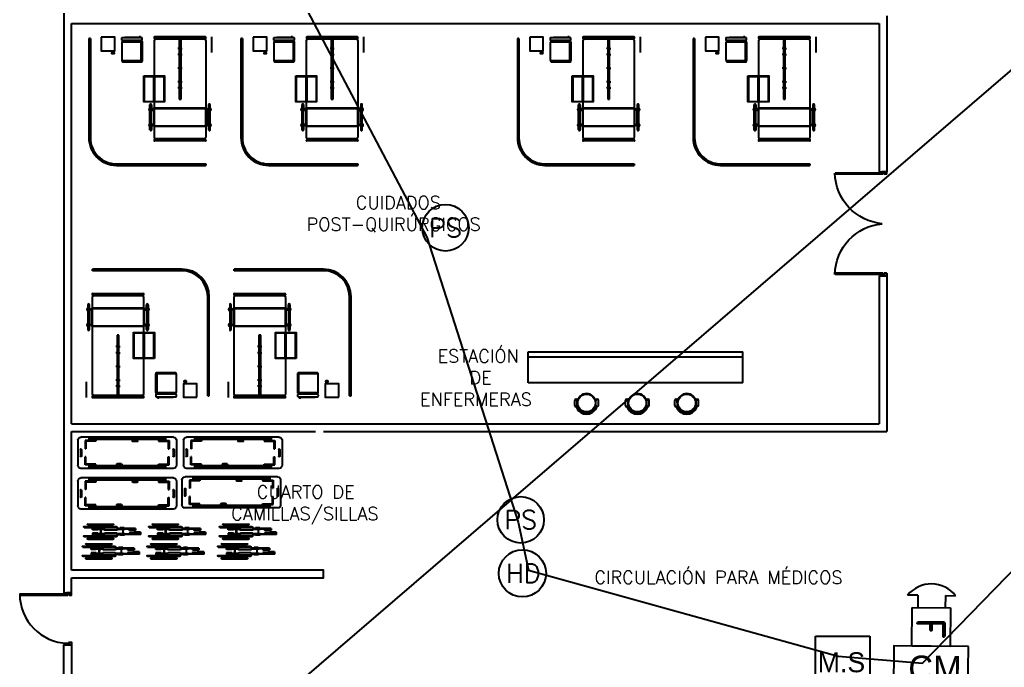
# Model space of a CAD drawing. Header units: metres. Extents: x -39 to 21688, y -24 to 9022.
# Drawn here: x 282.81 to 301.77, y 11.96 to 24.43 of the extents above; entities that cross this region are included whole.
import ezdxf
from ezdxf.enums import TextEntityAlignment as Align

# ---------------------------------------------------------------- set-up
doc = ezdxf.new("R2010")
doc.units = ezdxf.units.M
doc.header["$MEASUREMENT"] = 0
for name, color, linetype in [('AN-TEXTO', 3, 'Continuous'), ('AR-MOBILIRIO', 1, 'Continuous'), ('AR-MUROS', 6, 'Continuous'), ('AR-PUERTAS', 2, 'Continuous'), ('AR-VENTANAS', 2, 'Continuous'), ('MOBILIARIO', 42, 'Continuous')]:
    doc.layers.add(name, color=color, linetype=linetype)
doc.styles.add('ELEC', font='comic.ttf', dxfattribs={"height": 50})
doc.styles.add('REGULAR-2.5', font='romans.shx', dxfattribs={"height": 2.5})
doc.styles.add('ROMAND', font='romand', dxfattribs={"height": 0.5})
doc.styles.add('ROMANS', font='romans.shx', dxfattribs={"width": 0.75})

# ---------------------------------------------------------------- blocks, each defined once
blk = doc.blocks.new('A$C15E859FE')
at = {"layer": 'AR-MOBILIRIO'}
for p, q in [((0.541, 1.9), (0.061, 1.9)), ((0.001, 1.84), (0, 0.06)), ((0.066, 1.553), (0.066, 1.758)), ((0.066, 1.758), (0.224, 1.758)), ((0.081, 1.553), (0.081, 1.743)), ((0.081, 1.743), (0.224, 1.743)), ((0.224, 1.743), (0.224, 1.758)), ((0.366, 1.855), (0.236, 1.855)), ((0.366, 1.835), (0.236, 1.835)), ((0.537, 1.757), (0.379, 1.758)), ((0.379, 1.743), (0.379, 1.758)), ((0.522, 1.742), (0.379, 1.743)), ((0.522, 1.553), (0.522, 1.742)), ((0.537, 1.553), (0.537, 1.757)), ((0.601, 1.84), (0.6, 0.06)), ((0.021, 1.69), (0.02, 0.21)), ((0.047, 1.69), (0.021, 1.69)), ((0.047, 1.69), (0.046, 0.21)), ((0.066, 1.553), (0.081, 1.553)), ((0.537, 1.553), (0.522, 1.553)), ((0.555, 1.69), (0.554, 0.21)), ((0.581, 1.69), (0.555, 1.69)), ((0.581, 1.69), (0.58, 0.21)), ((0.515, 1.14), (0.515, 1.06)), ((0.535, 1.14), (0.535, 1.06)), ((0.067, 0.84), (0.067, 0.76)), ((0.087, 0.84), (0.087, 0.76)), ((0.046, 0.21), (0.02, 0.21)), ((0.065, 0.348), (0.065, 0.143)), ((0.065, 0.348), (0.08, 0.348)), ((0.08, 0.348), (0.08, 0.158)), ((0.521, 0.347), (0.52, 0.158)), ((0.536, 0.347), (0.521, 0.347)), ((0.536, 0.347), (0.535, 0.143)), ((0.58, 0.21), (0.554, 0.21)), ((0.54, 0), (0.06, 0)), ((0.065, 0.143), (0.223, 0.143)), ((0.08, 0.158), (0.223, 0.158)), ((0.223, 0.158), (0.223, 0.143)), ((0.365, 0.07), (0.235, 0.07)), ((0.365, 0.05), (0.235, 0.05)), ((0.52, 0.158), (0.378, 0.158)), ((0.378, 0.158), (0.378, 0.143)), ((0.535, 0.143), (0.378, 0.143))]:
    blk.add_line(p, q, dxfattribs=at)
for centre, radius, start, end in [((0.061, 1.84), 0.06, 89.9537, 179.9537), ((0.541, 1.84), 0.06, 359.9537, 89.9537), ((0.236, 1.845), 0.01, 89.9537, 269.9537), ((0.366, 1.845), 0.01, 269.9537, 89.9537), ((0.525, 1.14), 0.01, 359.9537, 179.9537), ((0.525, 1.06), 0.01, 179.9537, 359.9537), ((0.077, 0.84), 0.01, 359.9537, 179.9537), ((0.077, 0.76), 0.01, 179.9537, 359.9537), ((0.06, 0.06), 0.06, 179.9537, 269.9537), ((0.235, 0.06), 0.01, 89.9537, 269.9537), ((0.365, 0.06), 0.01, 269.9537, 89.9537), ((0.54, 0.06), 0.06, 269.9537, 359.9537)]:
    blk.add_arc(centre, radius, start, end, dxfattribs=at)
blk = doc.blocks.new('111111')
at = {"layer": 'AR-PUERTAS', "linetype": 'Continuous'}
for p, q in [((254.317, 121.561), (254.317, 122.51)), ((254.342, 121.586), (254.342, 122.51)), ((256.267, 122.51), (256.242, 122.51)), ((256.242, 121.586), (256.242, 122.51)), ((256.267, 121.561), (256.267, 122.51)), ((254.292, 121.511), (254.292, 121.611)), ((254.317, 121.611), (254.292, 121.611)), ((254.342, 121.586), (254.317, 121.586)), ((254.342, 121.561), (254.317, 121.561)), ((254.342, 121.511), (254.342, 121.561)), ((256.242, 121.586), (256.267, 121.586)), ((256.242, 121.511), (256.242, 121.561)), ((256.242, 121.561), (256.267, 121.561)), ((256.267, 121.611), (256.292, 121.611)), ((256.292, 121.511), (256.292, 121.611)), ((254.342, 121.511), (254.292, 121.511)), ((256.242, 121.511), (256.292, 121.511))]:
    blk.add_line(p, q, dxfattribs=at)
for centre, start, end in [((254.297, 121.512), 5.0221, 88.847), ((256.287, 121.512), 91.153, 174.9779)]:
    blk.add_arc(centre, 0.999, start, end, dxfattribs=at)
blk = doc.blocks.new('AR-CAMILLA 2')
at = {"layer": 'AR-MOBILIRIO'}
for p, q in [((-0.11, 0.319, 0), (-0.41, 0.319, 0)), ((-0.41, 0.195, 0), (-0.41, -0.78, 0)), ((-0.385, -0.78, 0), (-0.385, 0.195, 0)), ((1.515, 0.207, 0), (-0.335, 0.207, 0)), ((1.377, 0.287, 0), (0.897, 0.287, 0)), ((0.897, 0.257, 0), (0.977, 0.257, 0)), ((0.957, -0.793, 0), (0.957, 0.207, 0)), ((0.957, 0.207, 0), (1.317, 0.207, 0)), ((0.967, -0.783, 0), (0.967, 0.197, 0)), ((0.967, 0.197, 0), (1.307, 0.197, 0)), ((0.977, 0.207, 0), (0.977, 0.27, 0)), ((0.997, 0.27, 0), (0.997, 0.207, 0)), ((1.277, 0.257, 0), (0.997, 0.257, 0)), ((1.277, 0.207, 0), (1.277, 0.27, 0)), ((1.297, 0.27, 0), (1.297, 0.207, 0)), ((1.297, 0.257, 0), (1.377, 0.257, 0)), ((1.307, 0.197, 0), (1.307, -0.783, 0)), ((1.317, 0.207, 0), (1.317, -0.793, 0)), ((1.565, -0.78, 0), (1.565, 0.195, 0)), ((1.59, 0.195, 0), (1.59, -0.78, 0)), ((2.032, -1.52, 0), (2.032, 0.2, 0)), ((2.032, 0.2, 0), (2.062, 0.2, 0)), ((2.062, -1.52, 0), (2.062, 0.2, 0)), ((-0.385, 0.157, 0), (-0.365, 0.157, 0)), ((-0.365, 0.177, 0), (-0.365, -0.763, 0)), ((1.545, -0.763, 0), (1.545, 0.177, 0)), ((1.565, 0.157, 0), (1.545, 0.157, 0)), ((0.79, -0.275, 0), (-0.41, -0.275, 0)), ((-0.41, -0.275, 0), (-0.41, -0.31, 0)), ((-0.41, -0.31, 0), (0.79, -0.31, 0)), ((-0.19, -0.275, 0), (-0.19, -0.252, 0)), ((-0.19, -0.31, 0), (-0.19, -0.333, 0)), ((-0.073, -0.275, 0), (-0.073, -0.252, 0)), ((-0.073, -0.31, 0), (-0.073, -0.333, 0)), ((0.19, -0.275, 0), (0.19, -0.252, 0)), ((0.19, -0.31, 0), (0.19, -0.333, 0)), ((0.453, -0.275, 0), (0.453, -0.252, 0)), ((0.453, -0.31, 0), (0.453, -0.333, 0)), ((0.57, -0.275, 0), (0.57, -0.252, 0)), ((0.57, -0.31, 0), (0.57, -0.333, 0)), ((0.79, -0.31, 0), (0.79, -0.275, 0)), ((-0.385, -0.743, 0), (-0.365, -0.743, 0)), ((0.35, -0.603, 0), (0.83, -0.603, 0)), ((0.35, -0.783, 0), (0.35, -0.603, 0)), ((0.83, -0.783, 0), (0.83, -0.603, 0)), ((1.565, -0.743, 0), (1.545, -0.743, 0)), ((-0.335, -0.793, 0), (1.515, -0.793, 0)), ((0.34, -0.793, 0), (0.84, -0.793, 0)), ((0.35, -0.783, 0), (0.83, -0.783, 0)), ((0.35, -0.803, 0), (0.83, -0.803, 0)), ((0.35, -0.983, 0), (0.35, -0.803, 0)), ((0.83, -0.983, 0), (0.83, -0.803, 0)), ((0.897, -0.843, 0), (0.977, -0.843, 0)), ((1.377, -0.873, 0), (0.897, -0.873, 0)), ((1.317, -0.793, 0), (0.957, -0.793, 0)), ((1.307, -0.783, 0), (0.967, -0.783, 0)), ((0.977, -0.793, 0), (0.977, -0.856, 0)), ((0.997, -0.856, 0), (0.997, -0.793, 0)), ((1.277, -0.843, 0), (0.997, -0.843, 0)), ((1.277, -0.793, 0), (1.277, -0.856, 0)), ((1.297, -0.856, 0), (1.297, -0.793, 0)), ((1.297, -0.843, 0), (1.377, -0.843, 0)), ((-0.419, -1.081, 0), (-0.419, -1.054, 0)), ((-0.394, -1.054, 0), (-0.419, -1.054, 0)), ((-0.419, -1.081, 0), (-0.394, -1.081, 0)), ((-0.407, -1.358, 0), (-0.407, -1.081, 0)), ((-0.331, -1.054, 0), (-0.346, -1.054, 0)), ((-0.346, -1.081, 0), (-0.331, -1.081, 0)), ((-0.309, -1.042, 0), (-0.309, -1.392, 0)), ((0.044, -1.04, 0), (-0.306, -1.04, 0)), ((0.35, -0.983, 0), (0.83, -0.983, 0)), ((-0.134, -1.582, 0), (-0.144, -1.582, 0)), ((-0.144, -1.812, 0), (-0.144, -1.584, 0)), ((-0.134, -1.587, 0), (-0.144, -1.587, 0)), ((-0.119, -1.6, 0), (-0.119, -1.569, 0)), ((-0.114, -1.601, 0), (-0.114, -1.568, 0)), ((-0.109, -1.602, 0), (-0.109, -1.567, 0)), ((-0.104, -1.603, 0), (-0.104, -1.566, 0)), ((-0.099, -1.604, 0), (-0.099, -1.565, 0)), ((-0.094, -1.605, 0), (-0.094, -1.565, 0)), ((-0.089, -1.605, 0), (-0.089, -1.564, 0)), ((-0.378, -2.02, 0), (1.532, -2.02, 0)), ((-0.378, -2.02, 0), (-0.378, -2.05, 0)), ((-0.378, -2.05, 0), (1.532, -2.05, 0))]:
    blk.add_line(p, q, dxfattribs=at)
at = {"layer": 'AR-MOBILIRIO', "elevation": 0}
for points in [[(0.34, -0.993), (0.34, -0.593), (0.84, -0.593), (0.84, -0.993)], [(-0.404, -1.812), (-0.144, -1.812), (-0.144, -1.552), (-0.404, -1.552)]]:
    blk.add_lwpolyline(points, close=True, dxfattribs=at)
for points in [[(-0.394, -1.035), (-0.394, -1.406, 0.414214), (-0.379, -1.421), (-0.361, -1.421, 0.414214), (-0.346, -1.406), (-0.346, -1.035, 0.414214), (-0.361, -1.02), (-0.379, -1.02, 0.414214)], [(-0.331, -1.042), (-0.331, -1.392, 0.414214), (-0.306, -1.417), (0.044, -1.417, 0.414214), (0.069, -1.392), (0.069, -1.042, 0.414214), (0.044, -1.017), (-0.306, -1.017, 0.414214)], [(-0.131, -1.572), (-0.091, -1.564, -0.487928), (-0.085, -1.569), (-0.085, -1.6, -0.487928), (-0.091, -1.605), (-0.131, -1.598, -0.344151), (-0.134, -1.593), (-0.134, -1.576, -0.344151)]]:
    blk.add_lwpolyline(points, format="xyb", close=True, dxfattribs=at)
blk.add_lwpolyline([(0.047, -1.392), (0.047, -1.042)], dxfattribs=at)
at = {"layer": 'AR-MOBILIRIO'}
for centre, radius, start, end in [((-0.397, 0.195, 0), 0.0125, 360, 180), ((-0.335, 0.177, 0), 0.03, 90, 180), ((0.897, 0.272, 0), 0.015, 90, 270), ((0.987, 0.287, 0), 0.02, 360, 180), ((0.987, 0.27, 0), 0.01, 360, 180), ((1.287, 0.287, 0), 0.02, 360, 180), ((1.287, 0.27, 0), 0.01, 360, 180), ((1.377, 0.272, 0), 0.015, 270, 90), ((1.515, 0.177, 0), 0.03, 360, 90), ((1.578, 0.195, 0), 0.0125, 360, 180), ((-0.397, -0.78, 0), 0.0125, 180, 360), ((-0.335, -0.763, 0), 0.03, 180, 270), ((0.897, -0.858, 0), 0.015, 90, 270), ((0.987, -0.873, 0), 0.02, 180, 360), ((0.987, -0.856, 0), 0.01, 180, 360), ((1.287, -0.873, 0), 0.02, 180, 360), ((1.287, -0.856, 0), 0.01, 180, 360), ((1.377, -0.858, 0), 0.015, 270, 90), ((1.515, -0.763, 0), 0.03, 270, 360), ((1.578, -0.78, 0), 0.0125, 180, 360), ((-0.306, -1.042, 0), 0.0029, 90, 180), ((0.044, -1.042, 0), 0.0029, 360, 90), ((1.532, -1.52, 0), 0.5, 270, 360), ((1.532, -1.52, 0), 0.53, 270, 360)]:
    blk.add_arc(centre, radius, start, end, dxfattribs=at)
blk = doc.blocks.new('S-RUEDAS2')
at = {"layer": 'AR-MOBILIRIO'}
for p, q in [((-0.146, 0.253), (-0.146, -0.237)), ((-0.133, 0.253), (-0.133, -0.237)), ((-0.097, 0.32), (-0.097, -0.304)), ((-0.081, 0.32), (-0.081, -0.304)), ((0.081, 0.32), (0.081, -0.304)), ((0.097, 0.32), (0.097, -0.304)), ((0.133, 0.253), (0.133, -0.237)), ((0.146, 0.253), (0.146, -0.237)), ((-0.133, 0.024), (-0.097, 0.024)), ((-0.081, 0.024), (-0.061, 0.024)), ((-0.071, 0.058), (-0.071, 0.16)), ((-0.032, 0.16), (-0.071, 0.16)), ((-0.032, 0.058), (-0.071, 0.058)), ((-0.061, -0.056), (-0.061, 0.058)), ((-0.042, -0.055), (-0.042, 0.058)), ((-0.042, 0.008), (0.042, 0.008)), ((-0.042, 0), (0.042, 0)), ((-0.032, 0.058), (-0.032, 0.16)), ((0.032, 0.16), (0.071, 0.16)), ((0.032, 0.058), (0.032, 0.16)), ((0.032, 0.058), (0.071, 0.058)), ((0.042, -0.055), (0.042, 0.058)), ((0.061, -0.056), (0.061, 0.058)), ((0.061, 0.024), (0.081, 0.024)), ((0.071, 0.058), (0.071, 0.16)), ((0.097, 0.024), (0.133, 0.024)), ((-0.133, -0.008), (-0.097, -0.008)), ((-0.081, -0.008), (-0.061, -0.008)), ((-0.074, -0.308), (-0.074, -0.077)), ((-0.028, -0.308), (-0.028, -0.077)), ((0.028, -0.308), (0.028, -0.077)), ((0.061, -0.008), (0.081, -0.008)), ((0.074, -0.308), (0.074, -0.077)), ((0.097, -0.008), (0.133, -0.008)), ((-0.071, -0.451), (-0.071, -0.371)), ((-0.061, -0.371), (-0.071, -0.371)), ((-0.061, -0.462), (-0.061, -0.329)), ((-0.042, -0.462), (-0.042, -0.329)), ((0.042, -0.462), (0.042, -0.329)), ((0.061, -0.462), (0.061, -0.329)), ((0.071, -0.371), (0.061, -0.371)), ((0.071, -0.451), (0.071, -0.371)), ((-0.061, -0.451), (-0.071, -0.451)), ((-0.061, -0.462), (-0.042, -0.462)), ((-0.058, -0.668), (-0.058, -0.462)), ((-0.048, -0.668), (-0.048, -0.462)), ((-0.048, -0.542), (-0.027, -0.542)), ((-0.042, -0.422), (0.042, -0.422)), ((-0.019, -0.55), (-0.027, -0.542)), ((-0.019, -0.66), (-0.019, -0.55)), ((0.023, -0.55), (0.031, -0.542)), ((0.023, -0.62), (0.023, -0.55)), ((0.048, -0.542), (0.031, -0.542)), ((0.061, -0.462), (0.042, -0.462)), ((0.048, -0.74), (0.048, -0.462)), ((0.058, -0.772), (0.058, -0.462)), ((0.071, -0.451), (0.061, -0.451)), ((-0.058, -0.668), (-0.027, -0.668)), ((-0.019, -0.66), (-0.027, -0.668)), ((0.02, -0.63), (0.012, -0.638)), ((0.012, -0.765), (0.012, -0.638)), ((0.048, -0.63), (0.02, -0.63)), ((0.048, -0.62), (0.023, -0.62)), ((0.023, -0.62), (0.031, -0.627)), ((0.048, -0.627), (0.031, -0.627)), ((0.058, -0.74), (0.048, -0.74)), ((0.058, -0.765), (0.012, -0.765)), ((0.012, -0.765), (0.02, -0.772)), ((0.058, -0.772), (0.02, -0.772))]:
    blk.add_line(p, q, dxfattribs=at)
for centre, radius, start, end in [((-0.14, 0.253), 0.00653, 360, 180), ((-0.089, 0.32), 0.00816, 360, 180), ((0.089, 0.32), 0.00816, 360, 180), ((0.14, 0.253), 0.00653, 0, 180), ((-0.051, -0.077), 0.0231, 360, 180), ((0.051, -0.077), 0.0231, 360, 180), ((-0.14, -0.237), 0.00653, 180, 0), ((-0.089, -0.304), 0.00816, 180, 0), ((-0.051, -0.308), 0.0231, 180, 0), ((0.051, -0.308), 0.0231, 180, 0), ((0.089, -0.304), 0.00816, 180, 0), ((0.14, -0.237), 0.00653, 180, 0)]:
    blk.add_arc(centre, radius, start, end, dxfattribs=at)
blk = doc.blocks.new('AR-PUERTA 1')
at = {"layer": 'AR-PUERTAS', "linetype": 'Continuous'}
for points in [[(0.954, 0.033), (0.954, 0.958), (0.929, 0.958), (0.929, 0.033)], [(0.004, 0.058), (0.004, 0.008), (0.029, 0.008), (0.029, -0.042), (-0.021, -0.042), (-0.021, 0.058)], [(0.929, 0.008), (0.929, -0.042), (0.979, -0.042), (0.979, 0.058), (0.954, 0.058), (0.954, 0.008)]]:
    blk.add_lwpolyline(points, close=True, dxfattribs=at)
blk.add_arc((0.954, 0.008), 0.949, 89.9989, 178.4932, dxfattribs=at)
blk = doc.blocks.new('PS SENSOR')
at = {"ltscale": 8}
blk.add_circle((0, 0), 20.42, dxfattribs=at)
at = {"ltscale": 8, "style": 'ROMANS'}
blk.add_text('PS', height=16.335, dxfattribs=at).set_placement((0, 0), align=Align.MIDDLE)
blk = doc.blocks.new('HD SENSOR')
at = {"ltscale": 8}
blk.add_circle((-0.65, 0), 20.73, dxfattribs=at)
at = {"ltscale": 8, "style": 'ROMANS'}
blk.add_text('HD', height=16.585, dxfattribs=at).set_placement((0, 0), align=Align.MIDDLE)
blk = doc.blocks.new('INT SIREN')
at = {"ltscale": 8}
for p, q in [((-24.72, 16.12), (-24.72, 21.09)), ((-24.72, 16.12), (-18.73, 16.12)), ((-18.73, 0), (-18.73, 18.73)), ((-18.73, 18.73), (0, 18.73)), ((0, 18.73), (0, 0)), ((-24.72, 2.67), (-24.72, -2.32)), ((-24.72, 2.67), (-18.73, 2.67)), ((0, 0), (-18.73, 0))]:
    blk.add_line(p, q, dxfattribs=at)
blk.add_ellipse((-15.42, 9.39), major_axis=(0, 14.95), ratio=1, start_param=0.671127, end_param=2.470465, dxfattribs=at)
at = {"ltscale": 8, "style": 'ROMAND', "text_generation_flag": 6}
blk.add_text('F', height=13.19, rotation=180, dxfattribs=at).set_placement((-13.79, 2.59))
blk = doc.blocks.new('CONTOL MODULE')
at = {"ltscale": 8}
blk.add_lwpolyline([(52.32, 31.74), (0, 31.74), (0, 0), (52.32, 0)], close=True, dxfattribs=at)
at = {"ltscale": 8, "insert": (10.33, 25.09), "char_height": 18, "width": 37.8, "attachment_point": 1}
blk.add_mtext('CM', dxfattribs=at)
blk = doc.blocks.new('MANUAL CALL POINT')
at = {"ltscale": 8}
for p, q in [((0, 18.71), (19.12, 18.71)), ((0, 0), (0, 18.71)), ((19.12, 18.71), (19.12, 0)), ((19.12, 0), (0, 0))]:
    blk.add_line(p, q, dxfattribs=at)
at = {"ltscale": 8, "style": 'ELEC'}
blk.add_text('M.S', height=7, dxfattribs=at).set_placement((0.8, 6.05))

msp = doc.modelspace()

# ---------------------------------------------------------------- linework, layer by layer
at = {"layer": 'AR-MOBILIRIO'}
for p, q in [((292.59648, 18.03538, 0), (296.72821, 18.03538, 0)), ((292.59648, 17.43538, 0), (292.59648, 18.03538, 0)), ((296.72821, 17.43538, 0), (296.72821, 18.03538, 0)), ((292.59648, 17.93538, 0), (296.72821, 17.93538, 0)), ((296.72821, 17.43538, 0), (292.59648, 17.43538, 0))]:
    msp.add_line(p, q, dxfattribs=at)
at = {"layer": 'AR-MOBILIRIO', "extrusion": (3.97206e-07, -1.97556e-06, 1)}
for p, q in [((293.49397, 17.00257, 0.00004), (293.49383, 17.09757, 0.00004)), ((293.54147, 17.00264, 0.00004), (293.54133, 17.09764, 0.00004)), ((293.90247, 17.00315, 0.00004), (293.90233, 17.09815, 0.00004)), ((293.94997, 17.00322, 0.00004), (293.94983, 17.09822, 0.00004)), ((294.4731, 17.00257, 0.00004), (294.47297, 17.09757, 0.00004)), ((294.5206, 17.00264, 0.00004), (294.52047, 17.09764, 0.00004)), ((294.8816, 17.00315, 0.00004), (294.88147, 17.09815, 0.00004)), ((294.9291, 17.00322, 0.00004), (294.92897, 17.09822, 0.00004)), ((295.42187, 17.00257, 0.00004), (295.42173, 17.09757, 0.00004)), ((295.46937, 17.00264, 0.00004), (295.46923, 17.09764, 0.00004)), ((295.83037, 17.00315, 0.00004), (295.83023, 17.09815, 0.00004)), ((295.87787, 17.00322, 0.00004), (295.87773, 17.09822, 0.00004)), ((293.52048, 16.97886, 0.00004), (293.51775, 16.97885, 0.00004)), ((293.69364, 16.88175, 0.00004), (293.69368, 16.8577, 0.00004)), ((293.75064, 16.88183, 0.00004), (293.75068, 16.85778, 0.00004)), ((293.92353, 16.97943, 0.00004), (293.92625, 16.97943, 0.00004)), ((294.49961, 16.97886, 0.00004), (294.49689, 16.97885, 0.00004)), ((294.67278, 16.88175, 0.00004), (294.67281, 16.8577, 0.00004)), ((294.72978, 16.88183, 0.00004), (294.72981, 16.85778, 0.00004)), ((294.90266, 16.97943, 0.00004), (294.90539, 16.97943, 0.00004)), ((295.44838, 16.97886, 0.00004), (295.44565, 16.97885, 0.00004)), ((295.62154, 16.88175, 0.00004), (295.62157, 16.8577, 0.00004)), ((295.67854, 16.88183, 0.00004), (295.67857, 16.85778, 0.00004)), ((295.85143, 16.97943, 0.00004), (295.85415, 16.97943, 0.00004))]:
    msp.add_line(p, q, dxfattribs=at)
for centre in [(293.7219, 17.05039, 0.00012), (294.70104, 17.05039, 0.00012), (295.6498, 17.05039, 0.00012)]:
    msp.add_circle(centre, 0.171, dxfattribs=at)
for centre, radius, start, end in [((293.51758, 17.0976, 0.00012), 0.02375, 0.081372, 180.081372), ((293.7219, 17.05039, 0.00012), 0.1805, 279.166093, 260.996652), ((293.92608, 17.09818, 0.00012), 0.02375, 0.081372, 180.081372), ((294.49672, 17.0976, 0.00012), 0.02375, 0.081372, 180.081372), ((294.70104, 17.05039, 0.00012), 0.1805, 279.166093, 260.996652), ((294.90522, 17.09818, 0.00012), 0.02375, 0.081372, 180.081372), ((295.44548, 17.0976, 0.00012), 0.02375, 0.081372, 180.081372), ((295.6498, 17.05039, 0.00012), 0.1805, 279.166093, 260.996652), ((295.85398, 17.09818, 0.00012), 0.02375, 0.081372, 180.081372), ((293.51772, 17.0026, 0.00012), 0.02375, 180.081372, 0.081372), ((293.54176, 16.95413, 0.00012), 0.0095, 28.119941, 208.119941), ((293.7219, 17.05039, 0.00012), 0.21375, 208.119941, 332.042804), ((293.7219, 17.05039, 0.00012), 0.19475, 208.119941, 332.042804), ((293.90232, 16.95464, 0.00012), 0.0095, 332.042804, 152.042804), ((293.92622, 17.00318, 0.00012), 0.02375, 180.081372, 0.081372), ((294.49685, 17.0026, 0.00012), 0.02375, 180.081372, 0.081372), ((294.5209, 16.95413, 0.00012), 0.0095, 28.119941, 208.119941), ((294.70104, 17.05039, 0.00012), 0.21375, 208.119941, 332.042804), ((294.70104, 17.05039, 0.00012), 0.19475, 208.119941, 332.042804), ((294.88145, 16.95464, 0.00012), 0.0095, 332.042804, 152.042804), ((294.90535, 17.00318, 0.00012), 0.02375, 180.081372, 0.081372), ((295.44562, 17.0026, 0.00012), 0.02375, 180.081372, 0.081372), ((295.46966, 16.95413, 0.00012), 0.0095, 28.119941, 208.119941), ((295.6498, 17.05039, 0.00012), 0.21375, 208.119941, 332.042804), ((295.6498, 17.05039, 0.00012), 0.19475, 208.119941, 332.042804), ((295.83021, 16.95464, 0.00012), 0.0095, 332.042804, 152.042804), ((295.85412, 17.00318, 0.00012), 0.02375, 180.081372, 0.081372)]:
    msp.add_arc(centre, radius, start, end, dxfattribs=at)
at = {"layer": 'AR-MUROS'}
for p, q in [((283.80483, 16.65006), (299.35483, 16.65006)), ((283.80483, 16.50006), (288.50483, 16.50006)), ((288.65483, 16.50006), (299.50483, 16.50006))]:
    msp.add_line(p, q, dxfattribs=at)
for points in [[(377.59443, 56.44698), (377.59443, 16.81643), (377.59443, 0.00044), (289.65483, 0), (283.65483, 0), (283.65483, 12.40006), (283.80483, 12.40006), (283.80483, 11.5001)], [(283.65483, 46.29698), (283.65483, 13.40006), (283.80483, 13.40006), (283.80483, 13.68495)], [(299.50483, 24.50006), (299.50483, 21.50006)], [(283.80483, 16.65006), (283.80483, 24.35006)], [(283.80483, 24.35006), (288.37179, 24.35006), (299.35483, 24.35006)], [(299.35483, 24.35006), (299.35483, 21.50006)], [(299.35483, 21.50006), (299.50483, 21.50006)], [(299.35483, 19.50006), (299.35483, 16.65006)], [(299.35483, 19.50006), (299.50483, 19.50006)], [(299.50483, 19.50006), (299.50483, 16.50006)], [(283.80483, 13.83495), (283.80483, 16.50006)], [(283.80483, 13.68495), (288.65528, 13.68495), (288.65528, 13.83495), (283.80483, 13.83495)]]:
    msp.add_lwpolyline(points, dxfattribs=at)
at = {"layer": 'AR-VENTANAS'}
for points in [[(323.20395, 32.28384), (311.64348, 37.77261), (311.64348, 36.80213), (307.15695, 32.42891), (318.58617, 26.40887), (291.63339, 26.76722), (287.1994, 26.76722), (290.64611, 20.24315), (292.40512, 14.75655), (292.60195, 13.83456), (298.56594, 12.17829), (300.18888, 12.04383), (306.92106, 18.95519), (306.52364, 19.67938), (319.11017, 15.67033)], [(313.35376, 0.83265), (311.1883, 8.0196), (307.12445, 7.62392), (301.97977, 7.76853), (297.06155, 7.8328), (293.16243, 1.77004), (293.13797, 2.80232), (286.36635, 0.85615), (285.99708, 5.96139), (290.76993, 7.88098), (285.60027, 9.45388), (307.41307, 28.19689)]]:
    msp.add_lwpolyline(points, dxfattribs=at)

# ---------------------------------------------------------------- block references
at = {"xscale": -1, "rotation": 90}
msp.add_blockref('111111', (421.01594, 275.79226), dxfattribs=at)
at = {"layer": 'AR-MUROS'}
for name, p, rotation in [('AR-CAMILLA 2', (286.18675, 23.68417, 0), 270), ('AR-CAMILLA 2', (289.11539, 23.68417, 0), 270), ('AR-CAMILLA 2', (294.44033, 23.68417, 0), 270), ('AR-CAMILLA 2', (297.82285, 23.68417, 0), 270), ('AR-CAMILLA 2', (284.4058, 17.56434, 0), 89.99998641590759), ('AR-CAMILLA 2', (287.13589, 17.56434, 0), 89.99998641590759), ('AR-PUERTA 1', (283.76319, 12.42088), 90.00000000000001)]:
    msp.add_blockref(name, p, dxfattribs=dict(at, rotation=rotation))
at = {"layer": 'AR-PUERTAS'}
for name, p, xscale, yscale, zscale in [('PS SENSOR', (291.00402, 20.42211), 0.02191086110359542, 0.02191086110359542, 0.02191086110359542), ('PS SENSOR', (292.45344, 14.80134), 0.02191086110359542, 0.02191086110359542, 0.02191086110359542), ('HD SENSOR', (292.50069, 13.7718), 0.02191086110359542, 0.02191086110359542, 0.02191086110359542), ('MANUAL CALL POINT', (298.1292, 11.53775), 0.05486273690753236, 0.05486273690753236, 0.05486273690753236)]:
    msp.add_blockref(name, p, dxfattribs=dict(at, xscale=xscale, yscale=yscale, zscale=zscale))
for name, p, xscale, yscale, zscale, rotation in [('INT SIREN', (299.98574, 12.37418), 0.03950117057348717, 0.03950117057348717, 0.03950117057348717, 269.4549962202634), ('CONTOL MODULE', (299.6299, 11.50692), 0.02743136845376618, 0.02743136845376618, 0.02743136845376618, 359.4549962202634)]:
    msp.add_blockref(name, p, dxfattribs=dict(at, xscale=xscale, yscale=yscale, zscale=zscale, rotation=rotation))
at = {"layer": 'MOBILIARIO', "xscale": -1}
for name, p, rotation in [('A$C15E859FE', (283.92395, 15.79296), 269.9536920354078), ('A$C15E859FE', (285.95863, 15.79296), 269.9536920354078), ('A$C15E859FE', (283.92395, 15.00914), 269.9536920354078), ('A$C15E859FE', (285.92954, 15.03092), 269.9536920354078), ('S-RUEDAS2', (284.3688, 14.57607), 89.95369203541115), ('S-RUEDAS2', (285.61764, 14.57607), 89.95369203541115), ('S-RUEDAS2', (286.97772, 14.57607), 89.95369203541115), ('S-RUEDAS2', (284.33915, 14.19777), 89.95369203541115), ('S-RUEDAS2', (285.58799, 14.19777), 89.95369203541115), ('S-RUEDAS2', (286.94807, 14.19777), 89.95369203541115)]:
    msp.add_blockref(name, p, dxfattribs=dict(at, rotation=rotation))

# ---------------------------------------------------------------- texts
at = {"layer": 'AN-TEXTO', "char_height": 0.25, "attachment_point": 1, "style": 'REGULAR-2.5'}
for s, width, heights, insert in [('\\pi0.89348;CUIDADOS\\P\\pi-0.05295;POST-QUIRÚRGICOS ', 3.5369651, [0], (288.38357, 21.03029)), ('\\pi0.95301;ESTACIÓN\\P\\pi1.5661;DE\\P\\pi0.61372;ENFERMERAS', 3.5369651, [0], (289.89981, 18.07748)), ('\\pi0.72086;CUARTO DE\\P\\pi0.22682;CAMILLAS/SILLAS ', 3.5369651, [0], (286.64978, 15.46321)), ('\\pi0.22058;CIRCULACIÓN PARA MÉDICOS ', 5.7863988, [0.30966], (293.65081, 13.82044))]:
    msp.add_mtext_dynamic_manual_height_columns(s, width=width, gutter_width=1.25, heights=heights, dxfattribs=dict(at, insert=insert))

doc.saveas('drawing.dxf')
